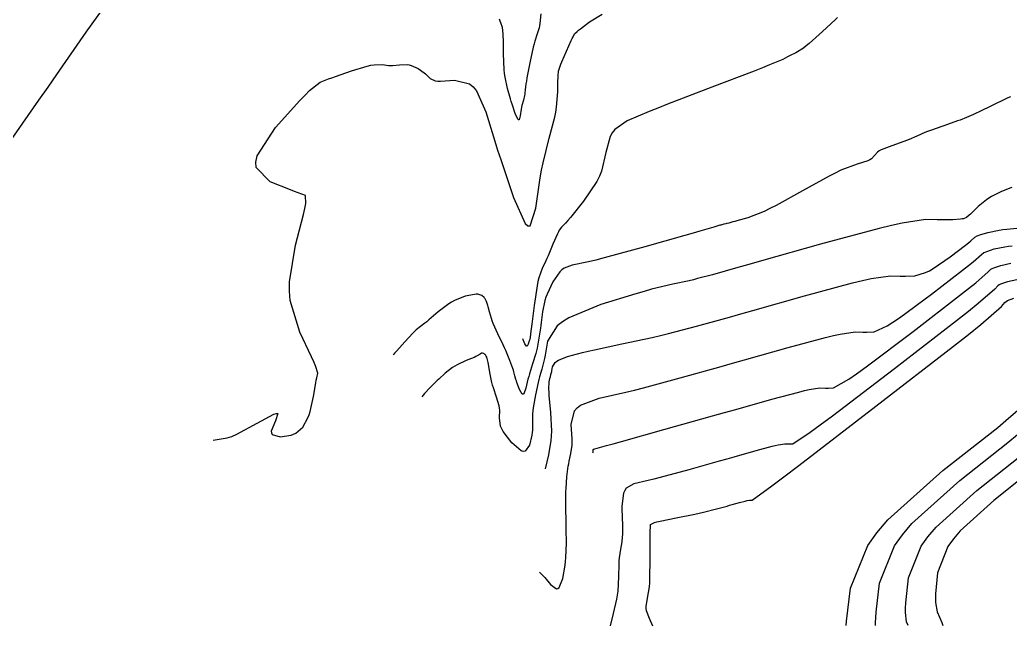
# Model space of a CAD drawing. Header units: metres. Extents: x 837117 to 838479, y 1189012 to 1191015.
# Drawn here: x 837714.7 to 837777.8, y 1189013.8 to 1189052.5 of the extents above; entities that cross this region are included whole.
import ezdxf

# ---------------------------------------------------------------- set-up
doc = ezdxf.new("R2010")
doc.units = ezdxf.units.M
doc.header["$LTSCALE"] = 0.3
doc.layers.add('COTAS 10', color=1, linetype='Continuous')
doc.layers.add('COTAS INT', color=252, linetype='Continuous')

msp = doc.modelspace()

# ---------------------------------------------------------------- linework, layer by layer
at = {"layer": 'COTAS 10'}
for points in [[(837726.987, 1189025.69), (837727.89, 1189025.827), (837728.186, 1189025.931), (837728.502, 1189026.064), (837729.809, 1189026.782), (837730.861, 1189027.352), (837731.016, 1189027.392), (837731.113, 1189027.38), (837730.97, 1189026.912), (837730.697, 1189026.268), (837730.711, 1189026.147), (837730.763, 1189026.05), (837731.277, 1189025.903), (837731.963, 1189026.006), (837732.124, 1189026.065), (837732.274, 1189026.139), (837732.71, 1189026.519), (837733.031, 1189027.103), (837733.107, 1189027.305), (837733.178, 1189027.525), (837733.388, 1189028.465), (837733.536, 1189029.337), (837733.568, 1189029.514), (837733.596, 1189029.662), (837733.664, 1189029.964), (837733.515, 1189030.436), (837733.407, 1189030.691), (837733.269, 1189031), (837732.527, 1189032.568), (837731.914, 1189034.587), (837731.858, 1189035.181), (837731.851, 1189035.791), (837732.233, 1189038.118), (837732.759, 1189040.079), (837732.841, 1189040.458), (837732.897, 1189040.766), (837732.872, 1189041.285), (837732.405, 1189041.451), (837732.182, 1189041.536), (837731.918, 1189041.638), (837730.628, 1189042.15), (837729.735, 1189043.061), (837729.722, 1189043.416), (837729.811, 1189043.816), (837730.977, 1189045.628), (837732.523, 1189047.349), (837732.851, 1189047.69), (837733.137, 1189047.974), (837733.807, 1189048.511), (837734.349, 1189048.715), (837734.554, 1189048.789), (837734.782, 1189048.87), (837735.802, 1189049.224), (837736.82, 1189049.531), (837737.046, 1189049.582), (837737.249, 1189049.618), (837737.78, 1189049.626), (837738.176, 1189049.573), (837738.293, 1189049.57), (837738.413, 1189049.572), (837738.875, 1189049.623), (837739.349, 1189049.636), (837739.478, 1189049.614), (837739.605, 1189049.581), (837740.055, 1189049.37), (837740.44, 1189049.1), (837740.527, 1189049.03), (837740.605, 1189048.962), (837740.816, 1189048.734), (837741.15, 1189048.586), (837741.306, 1189048.57), (837741.489, 1189048.563), (837742.379, 1189048.626), (837743.334, 1189048.399), (837743.559, 1189048.21), (837743.766, 1189047.966), (837744.37, 1189046.626), (837744.937, 1189044.757), (837745.121, 1189044.178), (837745.317, 1189043.573), (837746.123, 1189041.167), (837746.879, 1189039.492), (837747.044, 1189039.348), (837747.189, 1189039.343), (837747.555, 1189040.477), (837747.832, 1189042.401), (837747.923, 1189042.893), (837748.019, 1189043.367), (837748.414, 1189044.936), (837748.761, 1189046.273), (837748.827, 1189046.602), (837748.88, 1189046.914), (837748.962, 1189047.89), (837748.965, 1189048.617), (837748.969, 1189048.771), (837748.974, 1189048.905), (837749.003, 1189049.218), (837749.104, 1189049.522), (837749.154, 1189049.65), (837749.215, 1189049.798), (837749.515, 1189050.489), (837749.815, 1189051.154), (837749.875, 1189051.286), (837749.925, 1189051.394), (837750.024, 1189051.595), (837750.189, 1189051.741), (837750.281, 1189051.816), (837750.393, 1189051.905), (837750.966, 1189052.35), (837751.786, 1189052.847)], [(837747.79, 1189017.264), (837747.966, 1189017.096), (837748.038, 1189017.018), (837748.119, 1189016.926), (837748.492, 1189016.479), (837748.878, 1189016.211), (837748.967, 1189016.232), (837749.048, 1189016.295), (837749.276, 1189016.864), (837749.418, 1189017.719), (837749.445, 1189017.962), (837749.467, 1189018.208), (837749.501, 1189019.117), (837749.496, 1189020.025), (837749.493, 1189020.271), (837749.49, 1189020.513), (837749.474, 1189021.366), (837749.472, 1189022.179), (837749.478, 1189022.397), (837749.486, 1189022.611), (837749.541, 1189023.357), (837749.623, 1189024.024), (837749.649, 1189024.189), (837749.677, 1189024.344), (837749.788, 1189024.833), (837749.865, 1189025.379), (837749.871, 1189025.571), (837749.87, 1189025.781), (837749.81, 1189026.684), (837750.019, 1189027.561), (837750.188, 1189027.754), (837750.406, 1189027.926), (837751.592, 1189028.366), (837753.297, 1189028.746), (837753.841, 1189028.879), (837754.416, 1189029.025), (837756.754, 1189029.655), (837759.356, 1189030.384), (837760.097, 1189030.593), (837760.848, 1189030.804), (837763.634, 1189031.59), (837766.021, 1189032.232), (837766.519, 1189032.353), (837766.946, 1189032.45), (837767.903, 1189032.591), (837768.39, 1189032.579), (837768.521, 1189032.578), (837768.651, 1189032.579), (837769.108, 1189032.592), (837769.942, 1189032.974), (837770.31, 1189033.207), (837770.737, 1189033.495), (837772.774, 1189034.996), (837774.736, 1189036.515), (837775.115, 1189036.815), (837775.424, 1189037.062), (837775.948, 1189037.519), (837776.11, 1189037.644), (837776.191, 1189037.682), (837776.287, 1189037.721), (837776.763, 1189037.874), (837777.443, 1189038.02), (837777.668, 1189038.054), (837777.909, 1189038.086)], [(837771.274, 1189013.872), (837771.179, 1189014.104), (837771.106, 1189014.702), (837771.113, 1189014.982), (837771.132, 1189015.31), (837771.297, 1189016.909), (837772.113, 1189018.93), (837772.542, 1189019.525), (837773.059, 1189020.136), (837775.659, 1189022.472), (837778.286, 1189024.57)]]:
    msp.add_lwpolyline(points, dxfattribs=at)
at = {"layer": 'COTAS INT'}
for points in [[(837720.521, 1189054.001), (837718.884, 1189051.7), (837717.014, 1189048.994), (837716.455, 1189048.189), (837715.878, 1189047.358), (837713.646, 1189044.155)], [(837747.879, 1189052.863), (837747.812, 1189052.241), (837747.788, 1189052.097), (837747.761, 1189051.965), (837747.646, 1189051.592), (837747.495, 1189051.131), (837747.446, 1189050.944), (837747.394, 1189050.731), (837747.18, 1189049.747), (837746.992, 1189048.783), (837746.957, 1189048.582), (837746.928, 1189048.411), (837746.883, 1189048.03), (837746.865, 1189047.81), (837746.853, 1189047.74), (837746.838, 1189047.666), (837746.76, 1189047.365), (837746.671, 1189047.013), (837746.649, 1189046.906), (837746.629, 1189046.795), (837746.567, 1189046.363), (837746.484, 1189046.108), (837746.452, 1189046.109), (837746.415, 1189046.142), (837746.245, 1189046.518), (837746.048, 1189047.113), (837745.994, 1189047.282), (837745.941, 1189047.455), (837745.75, 1189048.095), (837745.596, 1189048.835), (837745.567, 1189049.069), (837745.542, 1189049.317), (837745.502, 1189050.319), (837745.487, 1189051.236), (837745.48, 1189051.43), (837745.471, 1189051.598), (837745.426, 1189051.987), (837745.33, 1189052.287), (837745.289, 1189052.399), (837745.242, 1189052.524)], [(837766.784, 1189052.634), (837766.618, 1189052.482), (837765.818, 1189051.738), (837764.977, 1189050.981), (837764.785, 1189050.822), (837764.609, 1189050.685), (837764.12, 1189050.369), (837763.766, 1189050.201), (837763.676, 1189050.157), (837763.589, 1189050.113), (837763.304, 1189049.963), (837762.449, 1189049.603), (837762.004, 1189049.427), (837761.468, 1189049.218), (837758.78, 1189048.188), (837755.955, 1189047.103), (837755.334, 1189046.86), (837754.782, 1189046.641), (837753.37, 1189046.054), (837752.58, 1189045.484), (837752.421, 1189045.276), (837752.288, 1189045.045), (837752.022, 1189044.026), (837751.744, 1189042.842), (837751.603, 1189042.507), (837751.434, 1189042.168), (837750.593, 1189040.917), (837749.756, 1189039.888), (837749.589, 1189039.689), (837749.45, 1189039.528), (837749.185, 1189039.255), (837749.053, 1189039.072), (837748.999, 1189038.966), (837748.937, 1189038.838), (837748.649, 1189038.175), (837748.336, 1189037.442), (837748.259, 1189037.269), (837748.185, 1189037.109), (837747.95, 1189036.637), (837747.745, 1189036.039), (837747.691, 1189035.8), (837747.637, 1189035.528), (837747.45, 1189034.278), (837747.301, 1189033.08), (837747.246, 1189032.64), (837747.195, 1189032.252), (837747.165, 1189032.106), (837747.153, 1189032.06), (837747.14, 1189032.01), (837747.076, 1189031.809), (837746.998, 1189031.678), (837746.975, 1189031.673), (837746.952, 1189031.681), (837746.865, 1189031.824), (837746.778, 1189032.039), (837746.755, 1189032.093), (837746.733, 1189032.145)], [(837777.79, 1189047.581), (837777.639, 1189047.505), (837777.465, 1189047.419), (837776.64, 1189047.021), (837775.794, 1189046.62), (837775.606, 1189046.532), (837775.438, 1189046.454), (837775.002, 1189046.257), (837774.585, 1189046.092), (837774.43, 1189046.035), (837774.258, 1189045.973), (837773.492, 1189045.707), (837772.705, 1189045.428), (837772.519, 1189045.358), (837772.347, 1189045.291), (837771.841, 1189045.072), (837771.342, 1189044.857), (837771.175, 1189044.792), (837770.996, 1189044.724), (837770.241, 1189044.458), (837769.563, 1189044.19), (837769.431, 1189044.122), (837769.323, 1189044.055), (837769.136, 1189043.833), (837768.949, 1189043.623), (837768.842, 1189043.564), (837768.71, 1189043.504), (837768.035, 1189043.285), (837766.994, 1189042.889), (837766.632, 1189042.718), (837766.239, 1189042.521), (837764.553, 1189041.585), (837762.866, 1189040.646), (837762.472, 1189040.447), (837762.11, 1189040.274), (837761.067, 1189039.866), (837760.372, 1189039.67), (837760.229, 1189039.63), (837760.108, 1189039.596), (837759.85, 1189039.523), (837759.73, 1189039.491), (837759.66, 1189039.475), (837759.529, 1189039.447), (837759.35, 1189039.403), (837759.286, 1189039.385), (837759.214, 1189039.364), (837758.901, 1189039.267), (837758.011, 1189039.006), (837757.575, 1189038.882), (837757.057, 1189038.734), (837754.506, 1189038.015), (837751.919, 1189037.308), (837751.378, 1189037.168), (837750.914, 1189037.053), (837749.874, 1189036.842), (837749.355, 1189036.646), (837749.219, 1189036.541), (837749.087, 1189036.413), (837748.639, 1189035.771), (837748.279, 1189035.002), (837748.203, 1189034.794), (837748.137, 1189034.589), (837747.984, 1189033.87), (837747.896, 1189033.183), (837747.871, 1189032.999), (837747.846, 1189032.817), (837747.755, 1189032.183), (837747.637, 1189031.557), (837747.595, 1189031.382), (837747.549, 1189031.205), (837747.352, 1189030.557), (837747.149, 1189029.92), (837747.101, 1189029.749), (837747.055, 1189029.582), (837746.916, 1189028.997), (837746.783, 1189028.641), (837746.74, 1189028.617), (837746.695, 1189028.625), (837746.514, 1189028.923), (837746.351, 1189029.366), (837746.317, 1189029.466), (837746.288, 1189029.555), (837746.226, 1189029.795), (837746.157, 1189030.051), (837746.123, 1189030.151), (837746.084, 1189030.264), (837745.891, 1189030.775), (837745.634, 1189031.397), (837745.555, 1189031.579), (837745.472, 1189031.765), (837745.141, 1189032.473), (837744.842, 1189033.134), (837744.778, 1189033.291), (837744.724, 1189033.437), (837744.596, 1189033.868), (837744.524, 1189034.188), (837744.504, 1189034.263), (837744.483, 1189034.332), (837744.409, 1189034.533), (837744.319, 1189034.69), (837744.29, 1189034.732), (837744.258, 1189034.773), (837744.124, 1189034.912), (837743.871, 1189034.985), (837743.764, 1189034.984), (837743.641, 1189034.973), (837743.063, 1189034.857), (837742.381, 1189034.596), (837742.192, 1189034.495), (837742.004, 1189034.38), (837741.323, 1189033.858), (837740.737, 1189033.348), (837740.608, 1189033.241), (837740.494, 1189033.149), (837740.203, 1189032.937), (837739.932, 1189032.715), (837739.83, 1189032.617), (837739.717, 1189032.502), (837739.212, 1189031.953), (837738.698, 1189031.377), (837738.58, 1189031.245), (837738.472, 1189031.125)], [(837777.879, 1189041.8), (837777.747, 1189041.744), (837777.184, 1189041.511), (837776.579, 1189041.211), (837776.421, 1189041.113), (837776.268, 1189041.008), (837775.747, 1189040.577), (837775.33, 1189040.182), (837775.243, 1189040.099), (837775.167, 1189040.029), (837774.994, 1189039.874), (837774.804, 1189039.806), (837774.718, 1189039.791), (837774.617, 1189039.777), (837774.13, 1189039.739), (837773.51, 1189039.723), (837773.324, 1189039.723), (837773.133, 1189039.724), (837772.393, 1189039.744), (837770.893, 1189039.523), (837770.223, 1189039.372), (837769.441, 1189039.183), (837765.699, 1189038.175), (837761.929, 1189037.11), (837761.129, 1189036.884), (837760.436, 1189036.689), (837758.818, 1189036.234), (837757.866, 1189035.984), (837757.592, 1189035.918), (837757.315, 1189035.854), (837756.278, 1189035.632), (837754.929, 1189035.304), (837754.455, 1189035.173), (837753.938, 1189035.023), (837751.706, 1189034.336), (837749.652, 1189033.489), (837749.247, 1189033.24), (837748.913, 1189032.983), (837748.298, 1189032.004), (837748.149, 1189031.106), (837748.11, 1189030.902), (837748.071, 1189030.718), (837747.937, 1189030.211), (837747.796, 1189029.727), (837747.752, 1189029.557), (837747.707, 1189029.371), (837747.53, 1189028.567), (837747.387, 1189027.749), (837747.364, 1189027.553), (837747.347, 1189027.372), (837747.348, 1189026.83), (837747.348, 1189026.331), (837747.331, 1189026.177), (837747.307, 1189026.016), (837747.161, 1189025.376), (837746.869, 1189024.981), (837746.754, 1189024.973), (837746.623, 1189025.01), (837746.023, 1189025.514), (837745.477, 1189026.242), (837745.38, 1189026.42), (837745.306, 1189026.588), (837745.233, 1189027.113), (837745.253, 1189027.594), (837745.238, 1189027.736), (837745.213, 1189027.881), (837745.05, 1189028.433), (837744.85, 1189029.024), (837744.802, 1189029.192), (837744.758, 1189029.363), (837744.625, 1189030), (837744.533, 1189030.532), (837744.514, 1189030.638), (837744.498, 1189030.725), (837744.462, 1189030.89), (837744.439, 1189030.943), (837744.432, 1189030.96), (837744.424, 1189030.978), (837744.39, 1189031.05), (837744.343, 1189031.122), (837744.327, 1189031.14), (837744.309, 1189031.157), (837744.233, 1189031.213), (837744.148, 1189031.236), (837744.124, 1189031.233), (837744.101, 1189031.226), (837744.017, 1189031.167), (837743.828, 1189031.053), (837743.739, 1189031.011), (837743.633, 1189030.965), (837743.118, 1189030.762), (837742.537, 1189030.499), (837742.39, 1189030.415), (837742.249, 1189030.327), (837741.788, 1189029.967), (837741.38, 1189029.584), (837741.272, 1189029.481), (837741.166, 1189029.38), (837740.802, 1189029.024), (837740.463, 1189028.661), (837740.373, 1189028.555), (837740.285, 1189028.447)], [(837748.164, 1189023.854), (837748.376, 1189024.752), (837748.539, 1189025.673), (837748.558, 1189025.959), (837748.567, 1189026.258), (837748.508, 1189027.448), (837748.412, 1189028.525), (837748.399, 1189028.752), (837748.391, 1189028.949), (837748.408, 1189029.404), (837748.457, 1189029.629), (837748.482, 1189029.729), (837748.522, 1189029.865), (837748.56, 1189030.007), (837748.57, 1189030.059), (837748.581, 1189030.116), (837748.623, 1189030.368), (837748.796, 1189030.643), (837748.89, 1189030.715), (837749.003, 1189030.785), (837749.579, 1189031.022), (837750.537, 1189031.281), (837750.892, 1189031.365), (837751.285, 1189031.454), (837753.027, 1189031.818), (837754.97, 1189032.233), (837755.49, 1189032.354), (837756.002, 1189032.477), (837757.786, 1189032.945), (837759.896, 1189033.537), (837760.613, 1189033.738), (837761.388, 1189033.957), (837764.667, 1189034.882), (837767.731, 1189035.708), (837768.371, 1189035.863), (837768.92, 1189035.986), (837770.148, 1189036.168), (837770.773, 1189036.152), (837770.942, 1189036.151), (837771.108, 1189036.152), (837771.695, 1189036.169), (837772.392, 1189036.371), (837772.628, 1189036.489), (837772.882, 1189036.633), (837773.957, 1189037.378), (837774.925, 1189038.128), (837775.113, 1189038.276), (837775.265, 1189038.398), (837775.524, 1189038.623), (837775.668, 1189038.703), (837775.748, 1189038.733), (837775.846, 1189038.767), (837776.345, 1189038.917), (837777.068, 1189039.072), (837777.307, 1189039.108), (837777.562, 1189039.142), (837778.625, 1189039.24)], [(837751.192, 1189024.872), (837751.194, 1189024.882), (837751.201, 1189024.914), (837751.206, 1189024.95), (837751.207, 1189024.963), (837751.206, 1189024.976), (837751.202, 1189025.035), (837751.216, 1189025.093), (837751.227, 1189025.105), (837751.241, 1189025.117), (837751.319, 1189025.145), (837752.054, 1189025.345), (837752.483, 1189025.463), (837753.009, 1189025.609), (837755.722, 1189026.366), (837758.815, 1189027.232), (837759.581, 1189027.447), (837760.307, 1189027.651), (837762.602, 1189028.297), (837764.31, 1189028.757), (837764.667, 1189028.844), (837764.973, 1189028.913), (837765.658, 1189029.014), (837766.006, 1189029.005), (837766.193, 1189029.005), (837766.52, 1189029.015), (837767.493, 1189029.576), (837767.993, 1189029.924), (837768.593, 1189030.356), (837771.592, 1189032.614), (837774.546, 1189034.902), (837775.118, 1189035.354), (837775.583, 1189035.727), (837776.372, 1189036.415), (837776.552, 1189036.585), (837776.633, 1189036.63), (837776.728, 1189036.675), (837777.181, 1189036.832), (837777.819, 1189036.968)], [(837778.195, 1189035.917), (837777.599, 1189035.789), (837777.168, 1189035.629), (837777.076, 1189035.579), (837776.994, 1189035.525), (837776.796, 1189035.311), (837775.741, 1189034.391), (837775.12, 1189033.893), (837774.356, 1189033.29), (837770.409, 1189030.232), (837766.448, 1189027.218), (837765.675, 1189026.642), (837765.043, 1189026.178), (837763.933, 1189025.438), (837763.736, 1189025.432), (837763.679, 1189025.431), (837763.623, 1189025.432), (837763.413, 1189025.437), (837762.999, 1189025.376), (837762.815, 1189025.334), (837762.6, 1189025.282), (837761.569, 1189025.005), (837760.167, 1189024.61), (837759.718, 1189024.483), (837759.242, 1189024.35), (837757.301, 1189023.807), (837755.48, 1189023.309), (837755.079, 1189023.205), (837754.722, 1189023.114), (837753.809, 1189022.906), (837753.313, 1189022.619), (837753.221, 1189022.478), (837753.148, 1189022.311), (837753.046, 1189021.485), (837753.065, 1189020.617), (837753.069, 1189020.423), (837753.072, 1189020.248), (837753.077, 1189019.786), (837753.057, 1189019.423), (837753.045, 1189019.313), (837753.029, 1189019.198), (837752.947, 1189018.744), (837752.866, 1189018.177), (837752.851, 1189017.991), (837752.84, 1189017.792), (837752.826, 1189016.968), (837752.778, 1189016.06), (837752.746, 1189015.808), (837752.705, 1189015.556), (837752.488, 1189014.645), (837752.299, 1189013.858)], [(837755.012, 1189013.829), (837754.795, 1189014.317), (837754.613, 1189014.809), (837754.592, 1189014.949), (837754.584, 1189015.091), (837754.661, 1189015.618), (837754.788, 1189016.33), (837754.811, 1189016.589), (837754.829, 1189016.874), (837754.851, 1189018.124), (837754.845, 1189019.279), (837754.844, 1189019.504), (837754.845, 1189019.688), (837754.851, 1189020.008), (837754.86, 1189020.057), (837754.862, 1189020.069), (837754.863, 1189020.081), (837754.865, 1189020.12), (837754.865, 1189020.188), (837754.864, 1189020.209), (837754.862, 1189020.302), (837755.113, 1189020.434), (837755.271, 1189020.48), (837755.469, 1189020.53), (837756.506, 1189020.741), (837757.685, 1189020.972), (837757.972, 1189021.033), (837758.243, 1189021.093), (837759.077, 1189021.302), (837759.741, 1189021.488), (837759.903, 1189021.534), (837760.057, 1189021.577), (837760.537, 1189021.712), (837760.889, 1189021.807), (837760.963, 1189021.825), (837761.026, 1189021.839), (837761.167, 1189021.86), (837761.239, 1189021.858), (837761.278, 1189021.858), (837761.345, 1189021.86), (837762.594, 1189022.781), (837763.358, 1189023.36), (837764.303, 1189024.079), (837769.226, 1189027.85), (837774.167, 1189031.677), (837775.123, 1189032.432), (837775.9, 1189033.055), (837777.22, 1189034.207), (837777.436, 1189034.466), (837777.518, 1189034.527), (837777.609, 1189034.583), (837778.017, 1189034.747)], [(837767.327, 1189013.872), (837767.357, 1189014.157), (837767.608, 1189016.256), (837768.707, 1189018.978), (837769.285, 1189019.78), (837769.981, 1189020.603), (837773.484, 1189023.75), (837776.984, 1189026.505), (837777.679, 1189027.08), (837778.254, 1189027.575)], [(837769.202, 1189013.872), (837769.194, 1189014.057), (837769.213, 1189014.365), (837769.244, 1189014.734), (837769.452, 1189016.582), (837770.41, 1189018.954), (837770.913, 1189019.653), (837771.52, 1189020.37), (837774.572, 1189023.111), (837777.635, 1189025.537), (837778.249, 1189026.055)], [(837778.937, 1189023.602), (837776.747, 1189021.834), (837774.598, 1189019.903), (837774.17, 1189019.398), (837773.816, 1189018.905), (837773.141, 1189017.235), (837773.019, 1189015.887), (837773.013, 1189015.599), (837773.018, 1189015.347), (837773.137, 1189014.743), (837773.416, 1189014.059), (837773.482, 1189013.872)]]:
    msp.add_lwpolyline(points, dxfattribs=at)

doc.saveas('drawing.dxf')
